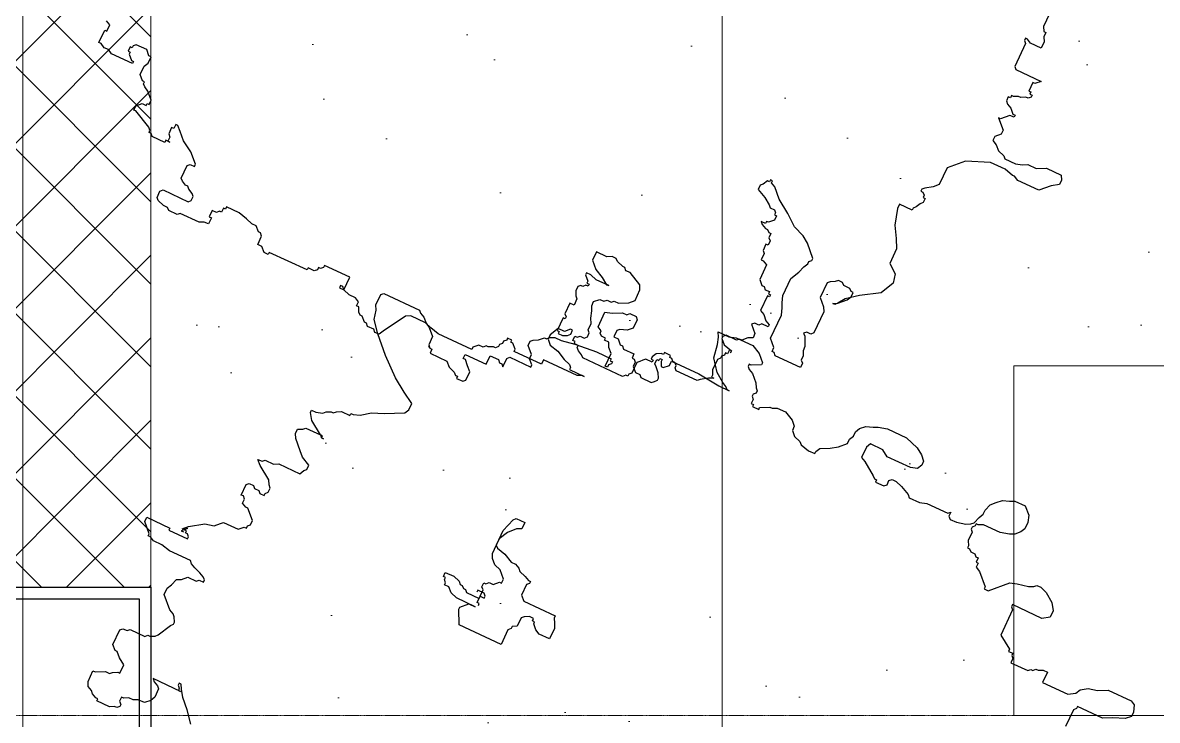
# Model space of a CAD drawing. Header units: millimetres. Extents: x 0 to 71617, y -15450 to 30894.
# Drawn here: x 36507 to 37480, y 18343 to 18941 of the extents above; entities that cross this region are included whole.
import ezdxf

# ---------------------------------------------------------------- set-up
doc = ezdxf.new("R2010")
doc.units = ezdxf.units.MM
doc.linetypes.add('CENTER2', pattern=[1.125, 0.75, -0.125, 0.125, -0.125])
doc.linetypes.add('HIDDEN', pattern=[0.375, 0.25, -0.125])
for name, color, linetype, lineweight in [('A-elevation 0.1(8)', 251, 'Continuous', 9), ('axis', 40, 'CENTER2', 5), ('DIM2', 4, 'Continuous', 5), ('Hatch', 8, 'Continuous', 5), ('LINE-DETAIL-SAKURA', 2, 'Continuous', 30), ('tree', 251, 'Continuous', 0), ('Wall Brick', 5, 'Continuous', 15)]:
    doc.layers.add(name, color=color, linetype=linetype, lineweight=lineweight)
for name, color, linetype in [('COL', 5, 'Continuous'), ('dwgmodels.com', 250, 'Continuous'), ('WINDOW-PLAN-PANEL', 15, 'Continuous')]:
    doc.layers.add(name, color=color, linetype=linetype)

# ---------------------------------------------------------------- blocks, each defined once
blk = doc.blocks.new('GRIDLINE-GF')
at = {"layer": 'axis'}
for p, q in [((13300, -6362.24, -0.13), (13300, 12546.82)), ((48410, 1200), (-4020.04, 1200))]:
    blk.add_line(p, q, dxfattribs=at)
blk = doc.blocks.new('2D WALL G.F')
at = {"layer": 'Hatch'}
h = blk.add_hatch(dxfattribs=at)
h.set_pattern_fill('NET', color=256, scale=400, angle=135, style=0)
h.set_pattern_definition([(135, (-2110, -10510), (-35.35534, -35.35534), []), (225, (-2110, -10510), (35.35534, -35.35534), [])])
h.paths.add_polyline_path([(16110, -5190), (15890, -5190), (15890, -4590), (16110, -4590)])
at = {"layer": 'Hatch', "color": 3, "linetype": 'HIDDEN', "elevation": 7.93}
blk.add_lwpolyline([(16000, -10500), (24000, -10500), (24000, 5500), (16000, 5500)], close=True, dxfattribs=at)
at = {"layer": 'Wall Brick'}
for points in [[(15890, -5190), (16110, -5190), (16110, -4590), (15890, -4590)], [(16110, -5190), (15890, -5190), (15890, -4590), (16110, -4590)]]:
    blk.add_lwpolyline(points, close=True, dxfattribs=at)
blk = doc.blocks.new('trees top 025')
at = {"layer": 'dwgmodels.com', "color": 0}
for p, q in [((-0.3215, 1.8539), (-0.2798, 1.8539)), ((-0.3132, 1.8372), (-0.3215, 1.8539)), ((-0.2798, 1.8539), (-0.2548, 1.8622)), ((-0.2548, 1.8622), (-0.1881, 1.8622)), ((-0.1881, 1.8622), (-0.1547, 1.8456)), ((-0.1547, 1.8456), (-0.1297, 1.8206)), ((-0.3048, 1.8122), (-0.3132, 1.8372)), ((-0.2965, 1.7622), (-0.3048, 1.8122)), ((-0.1297, 1.8122), (-0.1631, 1.7956)), ((-0.1297, 1.8206), (-0.1297, 1.8122)), ((-0.6968, 1.7539), (-0.6634, 1.7705)), ((-0.6634, 1.7705), (-0.6467, 1.7705)), ((-0.6467, 1.7705), (-0.6384, 1.7789)), ((-0.6384, 1.7789), (-0.6134, 1.7789)), ((-0.6134, 1.7789), (-0.605, 1.7705)), ((-0.605, 1.7705), (-0.605, 1.7372)), ((-0.2631, 1.7205), (-0.2965, 1.7622)), ((-0.1714, 1.7956), (-0.1714, 1.7872)), ((-0.1631, 1.7956), (-0.1714, 1.7956)), ((-0.1714, 1.7872), (-0.1631, 1.7789)), ((-0.1631, 1.7789), (-0.1464, 1.7705)), ((-0.1464, 1.7705), (-0.1214, 1.7455)), ((0.2873, 1.7539), (0.3039, 1.7705)), ((0.3039, 1.7705), (0.329, 1.7789)), ((0.329, 1.7789), (0.3456, 1.7872)), ((0.3456, 1.7872), (0.379, 1.7956)), ((0.379, 1.7956), (0.4541, 1.7956)), ((0.4541, 1.7956), (0.5041, 1.7789)), ((0.5041, 1.7789), (0.5291, 1.7622)), ((0.5291, 1.7622), (0.5458, 1.7455)), ((-0.7218, 1.7455), (-0.6968, 1.7539)), ((-0.7218, 1.6872), (-0.7218, 1.7455)), ((-0.6217, 1.7205), (-0.6467, 1.7122)), ((-0.605, 1.7372), (-0.6217, 1.7205)), ((-0.2298, 1.6955), (-0.2631, 1.7205)), ((-0.1214, 1.7455), (-0.113, 1.7289)), ((-0.113, 1.7289), (-0.1047, 1.7205)), ((-0.1047, 1.7205), (-0.1047, 1.7122)), ((0.2706, 1.7039), (0.2789, 1.7205)), ((0.2789, 1.7372), (0.2873, 1.7539)), ((0.2789, 1.7205), (0.2789, 1.7372)), ((0.3456, 1.7205), (0.3373, 1.7039)), ((0.3957, 1.7205), (0.3456, 1.7205)), ((0.4207, 1.7039), (0.3957, 1.7205)), ((0.5458, 1.7289), (0.5374, 1.7122)), ((0.5458, 1.7455), (0.5458, 1.7289)), ((0.8293, 1.7039), (0.846, 1.7205)), ((0.846, 1.7205), (0.8627, 1.7372)), ((0.8627, 1.7372), (0.8877, 1.7455)), ((0.8877, 1.7455), (0.9044, 1.7539)), ((0.9044, 1.7539), (0.9461, 1.7539)), ((0.9461, 1.7539), (0.9711, 1.7289)), ((0.9711, 1.7289), (0.9794, 1.7039)), ((-0.7051, 1.6789), (-0.7218, 1.6872)), ((-0.7051, 1.6705), (-0.7051, 1.6789)), ((-0.6467, 1.7122), (-0.6551, 1.7039)), ((-0.6551, 1.7039), (-0.6551, 1.6789)), ((-0.6551, 1.6789), (-0.6384, 1.6789)), ((-0.6384, 1.6789), (-0.6217, 1.6622)), ((-0.4716, 1.6789), (-0.4633, 1.6789)), ((-0.4716, 1.6705), (-0.4716, 1.6789)), ((-0.4633, 1.6789), (-0.4633, 1.6705)), ((-0.4299, 1.6872), (-0.3215, 1.6872)), ((-0.4299, 1.6705), (-0.4299, 1.6872)), ((-0.3215, 1.6872), (-0.2381, 1.6789)), ((-0.2381, 1.6789), (-0.1964, 1.6789)), ((-0.2131, 1.6872), (-0.2298, 1.6955)), ((-0.2048, 1.6789), (-0.2131, 1.6872)), ((-0.1964, 1.6789), (-0.2048, 1.6789)), ((-0.1047, 1.7122), (-0.113, 1.7039)), ((-0.113, 1.7039), (-0.113, 1.6955)), ((-0.113, 1.6955), (-0.1047, 1.6872)), ((-0.1047, 1.6872), (-0.1047, 1.6705)), ((-0.0713, 1.6705), (-0.038, 1.6872)), ((-0.038, 1.6872), (-0.0296, 1.6872)), ((-0.0296, 1.6872), (-0.013, 1.6955)), ((-0.013, 1.6955), (0.0204, 1.6955)), ((0.0204, 1.6955), (0.0538, 1.6789)), ((0.0538, 1.6789), (0.0704, 1.6622)), ((0.2456, 1.6622), (0.2706, 1.6872)), ((0.2706, 1.6872), (0.2706, 1.7039)), ((0.3373, 1.7039), (0.3373, 1.6622)), ((0.5124, 1.7039), (0.4207, 1.7039)), ((0.5374, 1.7122), (0.5124, 1.7039)), ((0.821, 1.6789), (0.8293, 1.7039)), ((0.821, 1.6622), (0.821, 1.6789)), ((0.9794, 1.6789), (0.9711, 1.6622)), ((0.9794, 1.7039), (0.9794, 1.6789)), ((-0.6968, 1.6622), (-0.7051, 1.6705)), ((-0.6801, 1.6622), (-0.6968, 1.6622)), ((-0.6801, 1.6539), (-0.6801, 1.6622)), ((-0.6634, 1.6539), (-0.6801, 1.6539)), ((-0.6551, 1.6372), (-0.6634, 1.6539)), ((-0.6384, 1.6205), (-0.6551, 1.6372)), ((-0.6217, 1.6622), (-0.6134, 1.6622)), ((-0.6134, 1.6622), (-0.605, 1.6539)), ((-0.605, 1.6539), (-0.5633, 1.6539)), ((-0.5633, 1.6539), (-0.5633, 1.6372)), ((-0.5633, 1.6372), (-0.555, 1.6372)), ((-0.555, 1.6372), (-0.5467, 1.6288)), ((-0.48, 1.6705), (-0.4716, 1.6705)), ((-0.48, 1.6539), (-0.48, 1.6705)), ((-0.4716, 1.6455), (-0.48, 1.6539)), ((-0.4549, 1.6288), (-0.4716, 1.6455)), ((-0.4633, 1.6705), (-0.4549, 1.6539)), ((-0.4549, 1.6539), (-0.4466, 1.6539)), ((-0.4466, 1.6539), (-0.4299, 1.6705)), ((-0.1047, 1.6705), (-0.0963, 1.6705)), ((-0.0963, 1.6705), (-0.0963, 1.6622)), ((-0.0963, 1.6622), (-0.0713, 1.6622)), ((-0.0713, 1.6622), (-0.0713, 1.6705)), ((0.0704, 1.6622), (0.0704, 1.6455)), ((0.0704, 1.6455), (0.0871, 1.6288)), ((0.1872, 1.6288), (0.2205, 1.6455)), ((0.2205, 1.6455), (0.2456, 1.6622)), ((0.3373, 1.6622), (0.354, 1.6539)), ((0.354, 1.6539), (0.404, 1.6205)), ((0.4624, 1.6288), (0.4707, 1.6372)), ((0.4707, 1.6372), (0.4874, 1.6372)), ((0.4874, 1.6372), (0.5124, 1.6288)), ((0.8043, 1.6205), (0.8126, 1.6455)), ((0.8126, 1.6455), (0.821, 1.6622)), ((0.9377, 1.6372), (0.9044, 1.6288)), ((0.9544, 1.6455), (0.9377, 1.6372)), ((0.9711, 1.6622), (0.9544, 1.6455)), ((-0.8219, 1.5872), (-0.7718, 1.5955)), ((-0.7718, 1.5955), (-0.6884, 1.6038)), ((-0.6884, 1.6038), (-0.6301, 1.6038)), ((-0.6384, 1.5705), (-0.6384, 1.6205)), ((-0.6301, 1.6038), (-0.6301, 1.5955)), ((-0.6301, 1.5955), (-0.6217, 1.5955)), ((-0.6217, 1.5955), (-0.6217, 1.5872)), ((-0.5467, 1.6288), (-0.5467, 1.6122)), ((-0.5467, 1.6122), (-0.53, 1.5955)), ((-0.53, 1.5955), (-0.5133, 1.5955)), ((-0.5133, 1.5955), (-0.505, 1.5872)), ((-0.4633, 1.5872), (-0.4549, 1.5955)), ((-0.4466, 1.6122), (-0.4549, 1.6288)), ((-0.4549, 1.5955), (-0.4466, 1.6038)), ((-0.4466, 1.6038), (-0.4466, 1.6122)), ((0.0871, 1.6288), (0.1121, 1.6205)), ((0.1121, 1.6205), (0.1205, 1.6122)), ((0.1205, 1.6122), (0.1538, 1.6038)), ((0.1538, 1.6038), (0.1789, 1.6038)), ((0.1789, 1.6122), (0.1872, 1.6288)), ((0.1789, 1.6038), (0.1789, 1.6122)), ((0.404, 1.6205), (0.4124, 1.6122)), ((0.4124, 1.6122), (0.4207, 1.6122)), ((0.4207, 1.6122), (0.4207, 1.6038)), ((0.4207, 1.6038), (0.4541, 1.6038)), ((0.4541, 1.6038), (0.4624, 1.6122)), ((0.4624, 1.6122), (0.4624, 1.6288)), ((0.5124, 1.6288), (0.5458, 1.6122)), ((0.5458, 1.6122), (0.5541, 1.6038)), ((0.5541, 1.6038), (0.5958, 1.6038)), ((0.5958, 1.6038), (0.6208, 1.6122)), ((0.6208, 1.6122), (0.7042, 1.6122)), ((0.7042, 1.6122), (0.7126, 1.6205)), ((0.7126, 1.6205), (0.7126, 1.6038)), ((0.7126, 1.6038), (0.7209, 1.5955)), ((0.7209, 1.5955), (0.7459, 1.5955)), ((0.7459, 1.5955), (0.7793, 1.6038)), ((0.7793, 1.6038), (0.796, 1.6122)), ((0.796, 1.6122), (0.8043, 1.6205)), ((0.8126, 1.6122), (0.8043, 1.6038)), ((0.8043, 1.6038), (0.8043, 1.5955)), ((0.8043, 1.5955), (0.8126, 1.5872)), ((0.8126, 1.6205), (0.8126, 1.6122)), ((0.821, 1.6205), (0.8126, 1.6205)), ((0.8377, 1.6288), (0.821, 1.6205)), ((0.9044, 1.6288), (0.8377, 1.6288)), ((-0.9136, 1.5455), (-0.8969, 1.5538)), ((-0.8969, 1.5538), (-0.8802, 1.5705)), ((-0.8802, 1.5705), (-0.8719, 1.5705)), ((-0.8719, 1.5705), (-0.8636, 1.5788)), ((-0.8636, 1.5788), (-0.8469, 1.5872)), ((-0.8469, 1.5872), (-0.8219, 1.5872)), ((-0.6301, 1.5705), (-0.6384, 1.5705)), ((-0.6217, 1.5872), (-0.6301, 1.5788)), ((-0.6301, 1.5788), (-0.6301, 1.5705)), ((-0.505, 1.5872), (-0.4633, 1.5872)), ((0.8126, 1.5872), (0.8126, 1.5538)), ((0.8126, 1.5538), (0.821, 1.5372)), ((-0.9219, 1.5372), (-0.9136, 1.5455)), ((-0.9219, 1.5205), (-0.9219, 1.5372)), ((-0.8969, 1.4955), (-0.9219, 1.5205)), ((0.821, 1.5372), (0.821, 1.5288)), ((0.821, 1.5288), (0.8293, 1.5288)), ((0.8293, 1.5288), (0.8377, 1.5205)), ((0.8377, 1.5205), (0.8543, 1.5205)), ((0.8543, 1.5205), (0.8627, 1.5122)), ((-0.8969, 1.4788), (-0.8969, 1.4955)), ((-0.8802, 1.4621), (-0.8969, 1.4788)), ((0.8627, 1.5122), (0.871, 1.5122)), ((0.871, 1.5122), (0.871, 1.4955)), ((0.871, 1.4955), (0.8794, 1.4955)), ((0.8794, 1.4955), (0.8794, 1.4788)), ((0.8794, 1.4788), (0.896, 1.4705)), ((0.9544, 1.4205), (1.0128, 1.4788)), ((1.0128, 1.4788), (1.0378, 1.4872)), ((1.0378, 1.4872), (1.0795, 1.4955)), ((1.0795, 1.4955), (1.0962, 1.5038)), ((1.0962, 1.5038), (1.1045, 1.5122)), ((1.1045, 1.5122), (1.1212, 1.5122)), ((1.1212, 1.5122), (1.1462, 1.5038)), ((1.1462, 1.5038), (1.1796, 1.4788)), ((1.1796, 1.4788), (1.1963, 1.4538)), ((-1.4807, 1.4621), (-1.4723, 1.4705)), ((-1.4807, 1.4205), (-1.4807, 1.4621)), ((-1.4723, 1.4705), (-1.3306, 1.4705)), ((-1.3306, 1.4705), (-1.3222, 1.4621)), ((-1.3222, 1.4621), (-1.3056, 1.4538)), ((-1.3056, 1.4538), (-1.2889, 1.4371)), ((-1.2889, 1.4371), (-1.2722, 1.4288)), ((-0.972, 1.4455), (-0.9636, 1.4538)), ((-0.972, 1.4121), (-0.972, 1.4455)), ((-0.9636, 1.4538), (-0.8802, 1.4538)), ((-0.8802, 1.4538), (-0.8802, 1.4621)), ((0.896, 1.4705), (0.9377, 1.4288)), ((1.1963, 1.4538), (1.1963, 1.4288)), ((-1.4723, 1.4038), (-1.4807, 1.4205)), ((-1.464, 1.3705), (-1.4723, 1.4038)), ((-1.2722, 1.4288), (-1.2472, 1.4038)), ((-1.2472, 1.4038), (-1.2472, 1.3705)), ((-1.1137, 1.3955), (-1.0304, 1.3955)), ((-1.1137, 1.3788), (-1.1137, 1.3955)), ((-1.0304, 1.4288), (-0.997, 1.4288)), ((-1.0304, 1.3955), (-1.0304, 1.4288)), ((-0.997, 1.4288), (-0.9887, 1.4205)), ((-0.9887, 1.4205), (-0.9803, 1.4205)), ((-0.9803, 1.4205), (-0.972, 1.4121)), ((0.9377, 1.4288), (0.9377, 1.4205)), ((0.9377, 1.4205), (0.9544, 1.4205)), ((1.0545, 1.4121), (1.0545, 1.4038)), ((1.1712, 1.4121), (1.0545, 1.4121)), ((1.0545, 1.4038), (1.0628, 1.3955)), ((1.0628, 1.3955), (1.0628, 1.2954)), ((1.1963, 1.4288), (1.1712, 1.4121)), ((-1.4306, 1.3288), (-1.464, 1.3705)), ((-1.2472, 1.3705), (-1.2388, 1.3621)), ((-1.2388, 1.3621), (-1.2305, 1.3621)), ((-1.2305, 1.3621), (-1.2305, 1.3455)), ((-1.1054, 1.3788), (-1.1137, 1.3788)), ((-1.0887, 1.3621), (-1.1054, 1.3788)), ((-1.072, 1.3455), (-1.0887, 1.3621)), ((-1.3723, 1.2704), (-1.4306, 1.3288)), ((-1.2305, 1.3455), (-1.1638, 1.3455)), ((-1.1638, 1.3455), (-1.1471, 1.3288)), ((-1.1471, 1.3288), (-1.1221, 1.3204)), ((-1.1221, 1.3204), (-1.1137, 1.3121)), ((-1.1137, 1.3121), (-1.1054, 1.3121)), ((-1.1054, 1.3121), (-1.1054, 1.3038)), ((-1.0804, 1.3038), (-1.072, 1.3121)), ((-1.072, 1.3121), (-1.072, 1.3455)), ((-1.3056, 1.2121), (-1.3723, 1.2704)), ((-1.1054, 1.3038), (-1.0804, 1.3038)), ((1.0628, 1.2954), (1.1129, 1.2621)), ((1.4631, 1.2621), (1.4965, 1.2788)), ((1.4965, 1.2788), (1.5882, 1.2788)), ((1.5882, 1.2788), (1.6049, 1.2704)), ((1.6049, 1.2704), (1.6132, 1.2454)), ((1.1129, 1.2621), (1.1129, 1.2538)), ((1.1129, 1.2538), (1.1295, 1.2538)), ((1.1295, 1.2538), (1.1295, 1.2454)), ((1.1295, 1.2454), (1.1379, 1.2371)), ((1.1379, 1.2371), (1.1379, 1.2204)), ((1.2046, 1.2204), (1.2129, 1.2288)), ((1.2129, 1.2288), (1.2213, 1.2288)), ((1.2213, 1.2288), (1.2296, 1.2371)), ((1.2296, 1.2371), (1.2379, 1.2371)), ((1.2379, 1.2371), (1.2546, 1.2454)), ((1.2546, 1.2454), (1.2713, 1.2454)), ((1.2713, 1.2454), (1.2713, 1.2038)), ((1.3964, 1.2204), (1.4047, 1.2371)), ((1.4047, 1.2371), (1.4298, 1.2538)), ((1.4298, 1.2538), (1.4631, 1.2621)), ((1.6132, 1.2288), (1.5965, 1.2121)), ((1.6132, 1.2454), (1.6132, 1.2288)), ((-1.2555, 1.1788), (-1.3056, 1.2121)), ((1.1379, 1.2204), (1.2046, 1.2204)), ((1.2713, 1.2038), (1.3714, 1.2038)), ((1.3714, 1.2038), (1.3964, 1.2204)), ((1.5548, 1.1954), (1.5215, 1.1788)), ((1.5965, 1.2121), (1.5548, 1.1954)), ((-1.2138, 1.1537), (-1.2555, 1.1788)), ((-1.2138, 1.1287), (-1.2138, 1.1537)), ((1.4214, 1.1704), (1.4131, 1.1621)), ((1.4131, 1.1621), (1.4131, 1.0954)), ((1.4214, 1.1788), (1.4214, 1.1704)), ((1.5215, 1.1788), (1.4214, 1.1788)), ((-1.2889, 1.0787), (-1.2222, 1.1121)), ((-1.2222, 1.1121), (-1.2138, 1.1287)), ((-1.3306, 1.0621), (-1.2889, 1.0787)), ((-1.3973, 1.0287), (-1.3889, 1.0287)), ((-1.3973, 1.0204), (-1.3973, 1.0287)), ((-1.3889, 1.0287), (-1.3639, 1.0371)), ((-1.3639, 1.0371), (-1.3306, 1.0621)), ((-1.514, 0.9787), (-1.489, 0.987)), ((-1.489, 0.987), (-1.4807, 0.9954)), ((-1.4807, 0.9954), (-1.464, 1.0037)), ((-1.464, 1.0037), (-1.4557, 1.0037)), ((-1.4557, 1.0037), (-1.4473, 1.012)), ((-1.4473, 1.012), (-1.4306, 1.0204)), ((-1.4306, 1.0204), (-1.3973, 1.0204)), ((-1.5307, 0.9787), (-1.514, 0.9787)), ((-1.5307, 0.9704), (-1.5307, 0.9787)), ((-1.514, 0.9454), (-1.5307, 0.9704)), ((-1.464, 0.912), (-1.514, 0.9454)), ((-1.5474, 0.8954), (-1.5307, 0.9037)), ((-1.5307, 0.9037), (-1.5224, 0.912)), ((-1.5224, 0.912), (-1.464, 0.912)), ((-1.4557, 0.912), (-1.464, 0.912)), ((-1.464, 0.912), (-1.4557, 0.9037)), ((-1.4557, 0.9037), (-1.4557, 0.912)), ((-1.4473, 0.9037), (-1.4557, 0.9037)), ((-1.4557, 0.9037), (-1.4473, 0.9037)), ((-0.7218, 0.8787), (-0.7051, 0.9287)), ((-0.7051, 0.9287), (-0.6968, 0.937)), ((-0.6801, 0.9037), (-0.7051, 0.8787)), ((-0.6968, 0.937), (-0.6634, 0.937)), ((-0.6634, 0.912), (-0.6801, 0.9037)), ((-0.6634, 0.937), (-0.6634, 0.912)), ((-1.5474, 0.8787), (-1.5474, 0.8954)), ((-1.5391, 0.862), (-1.5474, 0.8787)), ((-1.5057, 0.8287), (-1.5391, 0.862)), ((-0.7051, 0.8787), (-0.7218, 0.8453)), ((-0.7218, 0.787), (-0.7218, 0.8787)), ((-1.489, 0.812), (-1.5057, 0.8287)), ((-0.7218, 0.8453), (-0.7218, 0.8203)), ((-0.7218, 0.8203), (-0.7135, 0.812)), ((-1.4557, 0.7953), (-1.489, 0.812)), ((-1.464, 0.7703), (-1.4557, 0.7787)), ((-1.4557, 0.7787), (-1.4557, 0.7953)), ((-0.7135, 0.7703), (-0.7218, 0.787)), ((-0.7135, 0.812), (-0.6801, 0.8037)), ((-0.6801, 0.8037), (-0.6467, 0.787)), ((-0.6467, 0.787), (-0.6301, 0.787)), ((-0.6301, 0.787), (-0.6134, 0.7787)), ((-0.6134, 0.7787), (-0.605, 0.7703)), ((-1.6308, 0.737), (-1.6141, 0.737)), ((-1.6141, 0.7203), (-1.6308, 0.737)), ((-1.6141, 0.737), (-1.6058, 0.7453)), ((-1.6058, 0.7453), (-1.5724, 0.7453)), ((-1.5724, 0.7453), (-1.5557, 0.7537)), ((-1.5557, 0.7537), (-1.4723, 0.7537)), ((-1.4723, 0.7537), (-1.464, 0.7703)), ((-0.6968, 0.7537), (-0.7135, 0.7703)), ((-0.6718, 0.7453), (-0.6968, 0.7537)), ((-0.6467, 0.7203), (-0.6718, 0.7453)), ((-0.605, 0.7703), (-0.58, 0.762)), ((-0.58, 0.762), (-0.5633, 0.7537)), ((-0.5633, 0.7537), (-0.555, 0.7537)), ((-0.555, 0.7453), (-0.5633, 0.737)), ((-0.5633, 0.737), (-0.5633, 0.6953)), ((-0.555, 0.7537), (-0.555, 0.7453)), ((-1.5641, 0.687), (-1.6141, 0.7203)), ((-0.6718, 0.687), (-0.6551, 0.7036)), ((-0.6551, 0.7036), (-0.6467, 0.7036)), ((-0.6467, 0.7036), (-0.6467, 0.7203)), ((-0.5633, 0.6953), (-0.5467, 0.6786)), ((-1.5557, 0.6703), (-1.5641, 0.687)), ((-1.5474, 0.662), (-1.5557, 0.6703)), ((-1.5474, 0.6453), (-1.5474, 0.662)), ((-0.7051, 0.6786), (-0.6968, 0.6786)), ((-0.7051, 0.662), (-0.7051, 0.6786)), ((-0.6968, 0.6536), (-0.7051, 0.662)), ((-0.6968, 0.6786), (-0.6884, 0.687)), ((-0.6884, 0.687), (-0.6718, 0.687)), ((-0.5467, 0.6786), (-0.4216, 0.6786)), ((-0.4216, 0.6786), (-0.4216, 0.6703)), ((-0.4216, 0.6703), (-0.4132, 0.6536)), ((-1.6308, 0.637), (-1.6224, 0.6453)), ((-1.6308, 0.5953), (-1.6308, 0.637)), ((-1.6224, 0.6453), (-1.6058, 0.6453)), ((-1.6058, 0.6453), (-1.5974, 0.637)), ((-1.5974, 0.637), (-1.5807, 0.637)), ((-1.5807, 0.637), (-1.5724, 0.6286)), ((-1.5724, 0.6286), (-1.5557, 0.6286)), ((-1.5557, 0.637), (-1.5474, 0.6453)), ((-1.5557, 0.6286), (-1.5557, 0.637)), ((-0.8469, 0.6536), (-0.8135, 0.6536)), ((-0.8469, 0.637), (-0.8469, 0.6536)), ((-0.8385, 0.637), (-0.8469, 0.637)), ((-0.8385, 0.6286), (-0.8385, 0.637)), ((-0.8302, 0.6203), (-0.8385, 0.6286)), ((-0.8302, 0.612), (-0.8302, 0.6203)), ((-0.8135, 0.6536), (-0.7885, 0.6453)), ((-0.7885, 0.6453), (-0.7802, 0.637)), ((-0.7802, 0.637), (-0.7718, 0.637)), ((-0.7718, 0.637), (-0.7635, 0.6286)), ((-0.7635, 0.6286), (-0.7552, 0.6286)), ((-0.7552, 0.6286), (-0.7468, 0.6203)), ((-0.7468, 0.6203), (-0.6968, 0.6203)), ((-0.7135, 0.6453), (-0.7135, 0.637)), ((-0.6884, 0.6453), (-0.7135, 0.6453)), ((-0.6968, 0.6036), (-0.6968, 0.6536)), ((-0.6968, 0.6286), (-0.6801, 0.6286)), ((-0.6968, 0.6203), (-0.6968, 0.6286)), ((-0.6801, 0.637), (-0.6884, 0.6453)), ((-0.6801, 0.6286), (-0.6801, 0.637)), ((-0.5217, 0.6286), (-0.53, 0.6203)), ((-0.53, 0.6203), (-0.53, 0.587)), ((-0.505, 0.637), (-0.5217, 0.6286)), ((-0.4883, 0.637), (-0.505, 0.637)), ((-0.4883, 0.6286), (-0.4883, 0.637)), ((-0.48, 0.6286), (-0.4883, 0.6286)), ((-0.48, 0.6203), (-0.48, 0.6286)), ((-0.4633, 0.6036), (-0.48, 0.6203)), ((-0.4132, 0.6536), (-0.4049, 0.637)), ((-0.4049, 0.637), (-0.4049, 0.5953)), ((-1.6224, 0.5953), (-1.6308, 0.5953)), ((-1.6141, 0.587), (-1.6224, 0.5953)), ((-1.6141, 0.5703), (-1.6141, 0.587)), ((-0.8135, 0.612), (-0.8302, 0.612)), ((-0.7969, 0.5953), (-0.8135, 0.612)), ((-0.7718, 0.587), (-0.7969, 0.5953)), ((-0.6968, 0.587), (-0.7718, 0.587)), ((-0.7468, 0.562), (-0.7218, 0.587)), ((-0.7218, 0.587), (-0.6968, 0.587)), ((-0.6884, 0.6036), (-0.6968, 0.6036)), ((-0.6884, 0.5953), (-0.6884, 0.6036)), ((-0.53, 0.587), (-0.5467, 0.5786)), ((-0.5467, 0.5786), (-0.5467, 0.5703)), ((-0.4466, 0.5953), (-0.4633, 0.6036)), ((-0.4049, 0.5953), (-0.4466, 0.5953)), ((-1.5974, 0.562), (-1.6141, 0.5703)), ((-1.5891, 0.562), (-1.5974, 0.562)), ((-1.5557, 0.5286), (-1.5891, 0.562)), ((-0.7468, 0.5536), (-0.7468, 0.562)), ((-0.7218, 0.5036), (-0.7468, 0.5536)), ((-0.5467, 0.5703), (-0.555, 0.562)), ((-0.555, 0.562), (-0.555, 0.5036)), ((-1.5891, 0.4786), (-1.5724, 0.4953)), ((-1.5724, 0.4953), (-1.5641, 0.4953)), ((-1.5641, 0.5036), (-1.5557, 0.5119)), ((-1.5641, 0.4953), (-1.5641, 0.5036)), ((-1.5557, 0.5119), (-1.5557, 0.5286)), ((-0.555, 0.5036), (-0.7218, 0.5036)), ((-1.7058, 0.4453), (-1.6725, 0.4536)), ((-1.6725, 0.4536), (-1.6558, 0.4703)), ((-1.6558, 0.4703), (-1.6475, 0.4786)), ((-1.6475, 0.4786), (-1.5891, 0.4786)), ((-1.7726, 0.3952), (-1.7559, 0.4119)), ((-1.7559, 0.4119), (-1.7058, 0.4453)), ((-1.906, 0.3786), (-1.8143, 0.3786)), ((-1.906, 0.3619), (-1.906, 0.3786)), ((-1.8143, 0.3786), (-1.8143, 0.3702)), ((-1.8143, 0.3702), (-1.7392, 0.3702)), ((-1.7559, 0.4036), (-1.7726, 0.3869)), ((-1.7726, 0.3869), (-1.7642, 0.3869)), ((-1.7642, 0.4036), (-1.7559, 0.4036)), ((-1.7642, 0.3952), (-1.7642, 0.4036)), ((-1.7559, 0.3952), (-1.7642, 0.3952)), ((-1.7559, 0.3869), (-1.7559, 0.3952)), ((-1.7475, 0.3869), (-1.7559, 0.3869)), ((-1.7392, 0.3786), (-1.7475, 0.3869)), ((-1.7392, 0.3702), (-1.7392, 0.3786)), ((-1.8726, 0.3286), (-1.906, 0.3619)), ((-1.8726, 0.3202), (-1.8726, 0.3286)), ((-1.8643, 0.3202), (-1.8726, 0.3202)), ((-1.8476, 0.3119), (-1.8643, 0.3202)), ((-1.8143, 0.3119), (-1.8476, 0.3119)), ((-1.7809, 0.3036), (-1.8143, 0.3119)), ((-1.6975, 0.3036), (-1.7809, 0.3036)), ((-1.6892, 0.2952), (-1.6975, 0.3036)), ((-1.6725, 0.2869), (-1.6892, 0.2952)), ((-1.6475, 0.2786), (-1.6725, 0.2869)), ((-1.6308, 0.2702), (-1.6475, 0.2786)), ((-1.6475, 0.2452), (-1.6391, 0.2535)), ((-1.6391, 0.2535), (-1.6224, 0.2535)), ((-1.6224, 0.2619), (-1.6308, 0.2702)), ((-1.6224, 0.2535), (-1.6224, 0.2619)), ((1.7383, 0.2619), (1.7383, 0.2119)), ((-1.7225, 0.1952), (-1.7142, 0.2202)), ((-1.7142, 0.2202), (-1.6975, 0.2285)), ((-1.6975, 0.2285), (-1.6808, 0.2452)), ((-1.6808, 0.2452), (-1.6475, 0.2452)), ((1.7383, 0.2119), (1.7466, 0.1952)), ((-1.7309, 0.1785), (-1.7225, 0.1952)), ((-1.7309, 0.1535), (-1.7309, 0.1785)), ((1.7466, 0.1952), (1.755, 0.1952)), ((1.755, 0.1952), (1.755, 0.1785)), ((1.755, 0.1785), (1.7633, 0.1619)), ((-1.6892, 0.1119), (-1.7309, 0.1535)), ((1.6966, 0.1452), (1.6966, 0.1369)), ((1.705, 0.1452), (1.6966, 0.1452)), ((1.6966, 0.1369), (1.705, 0.1285)), ((1.7216, 0.1369), (1.705, 0.1452)), ((1.705, 0.1285), (1.705, 0.0368)), ((1.7633, 0.1369), (1.7216, 0.1369)), ((1.7633, 0.1619), (1.7633, 0.1369)), ((-1.6725, 0.1035), (-1.6892, 0.1119)), ((-1.6641, 0.0952), (-1.6725, 0.1035)), ((-1.6558, 0.0785), (-1.6641, 0.0952)), ((-1.6892, 0.0118), (-1.6641, 0.0618)), ((-1.6641, 0.0618), (-1.6558, 0.0702)), ((-1.6558, 0.0702), (-1.6558, 0.0785)), ((-1.7142, -0.0048), (-1.6975, 0.0035)), ((-1.6975, 0.0035), (-1.6892, 0.0118)), ((1.705, 0.0368), (1.7133, 0.0285)), ((1.7133, 0.0285), (1.8134, 0.0285)), ((1.7883, 0.0118), (1.7883, -0.0215)), ((1.7967, 0.0118), (1.7883, 0.0118)), ((1.8134, 0.0285), (1.7967, 0.0118)), ((-1.8226, -0.0298), (-1.8143, -0.0215)), ((-1.8226, -0.0882), (-1.8226, -0.0298)), ((-1.8143, -0.0215), (-1.7976, -0.0215)), ((-1.7976, -0.0215), (-1.7892, -0.0132)), ((-1.7892, -0.0132), (-1.7309, -0.0132)), ((-1.7309, -0.0132), (-1.7225, -0.0048)), ((-1.7225, -0.0048), (-1.7142, -0.0048)), ((1.7883, -0.0215), (1.7967, -0.0215)), ((1.7967, -0.0215), (1.7967, -0.0298)), ((1.7967, -0.0298), (1.805, -0.0298)), ((1.805, -0.0382), (1.7967, -0.0465)), ((1.805, -0.0298), (1.805, -0.0382)), ((1.73, -0.0715), (1.73, -0.0882)), ((1.7383, -0.0715), (1.73, -0.0715)), ((1.7383, -0.0632), (1.7383, -0.0715)), ((1.7466, -0.0632), (1.7383, -0.0632)), ((1.7633, -0.0549), (1.7466, -0.0632)), ((1.7717, -0.0549), (1.7633, -0.0549)), ((1.7883, -0.0465), (1.7717, -0.0549)), ((1.7967, -0.0465), (1.7883, -0.0465)), ((-1.8059, -0.1049), (-1.8226, -0.0882)), ((-1.7976, -0.1049), (-1.8059, -0.1049)), ((-1.7809, -0.1215), (-1.7976, -0.1049)), ((-1.7559, -0.1382), (-1.7809, -0.1215)), ((-1.5474, -0.1132), (-1.5474, -0.1215)), ((-1.5391, -0.1132), (-1.5474, -0.1132)), ((-1.5474, -0.1215), (-1.5391, -0.1299)), ((-1.5307, -0.1299), (-1.5391, -0.1132)), ((1.73, -0.0882), (1.7383, -0.0965)), ((1.7383, -0.0965), (1.755, -0.1049)), ((1.755, -0.1049), (1.7717, -0.1215)), ((1.7717, -0.1215), (1.78, -0.1215)), ((1.78, -0.1215), (1.78, -0.1299)), ((-1.7559, -0.1715), (-1.7559, -0.1382)), ((-1.6391, -0.1382), (-1.6308, -0.1465)), ((-1.5307, -0.1382), (-1.6391, -0.1382)), ((-1.6308, -0.1465), (-1.6141, -0.1549)), ((-1.6141, -0.1549), (-1.6058, -0.1632)), ((-1.6058, -0.1632), (-1.6058, -0.1965)), ((-1.5391, -0.1299), (-1.5391, -0.1382)), ((-1.5391, -0.1382), (-1.5307, -0.1382)), ((-1.514, -0.1549), (-1.5307, -0.1299)), ((-1.4807, -0.1882), (-1.514, -0.1549)), ((1.73, -0.1549), (1.7633, -0.1882)), ((1.7383, -0.1549), (1.73, -0.1549)), ((1.7633, -0.1299), (1.7383, -0.1549)), ((1.78, -0.1299), (1.7633, -0.1299)), ((-1.8393, -0.2049), (-1.8059, -0.1882)), ((-1.8059, -0.1882), (-1.7892, -0.1882)), ((-1.7892, -0.1882), (-1.7809, -0.1799)), ((-1.7809, -0.1799), (-1.7642, -0.1715)), ((-1.7642, -0.1715), (-1.7559, -0.1715)), ((-1.6058, -0.1965), (-1.6141, -0.2132)), ((-1.4473, -0.2299), (-1.4807, -0.1882)), ((1.7633, -0.1882), (1.7633, -0.2049)), ((-1.8476, -0.2049), (-1.8393, -0.2049)), ((-1.8476, -0.2466), (-1.8476, -0.2049)), ((-1.6892, -0.2382), (-1.7058, -0.2466)), ((-1.6725, -0.2382), (-1.6892, -0.2382)), ((-1.6558, -0.2299), (-1.6725, -0.2382)), ((-1.6308, -0.2299), (-1.6558, -0.2299)), ((-1.6141, -0.2132), (-1.6308, -0.2299)), ((1.7633, -0.2049), (1.7466, -0.2216)), ((1.7466, -0.2216), (1.7466, -0.2382)), ((1.7466, -0.2382), (1.7633, -0.2466)), ((-1.8393, -0.2632), (-1.8476, -0.2466)), ((-1.8226, -0.2716), (-1.8393, -0.2632)), ((-1.8143, -0.2799), (-1.8226, -0.2716)), ((-1.7976, -0.2882), (-1.8143, -0.2799)), ((-1.7142, -0.2466), (-1.7142, -0.2632)), ((-1.7058, -0.2466), (-1.7142, -0.2466)), ((-1.7142, -0.2632), (-1.7058, -0.2716)), ((-1.7058, -0.2799), (-1.7142, -0.2882)), ((-1.7058, -0.2716), (-1.7058, -0.2799)), ((1.7633, -0.2466), (1.78, -0.2632)), ((1.78, -0.2632), (1.805, -0.2716)), ((1.805, -0.2716), (1.8134, -0.2799)), ((1.8134, -0.2799), (1.8551, -0.2799)), ((1.8551, -0.2799), (1.8801, -0.2716)), ((1.8801, -0.2716), (1.8968, -0.2632)), ((1.8968, -0.2632), (1.9301, -0.2632)), ((1.9301, -0.2632), (1.9635, -0.2466)), ((1.9635, -0.2466), (2.0218, -0.2466)), ((2.0302, -0.2799), (2.0052, -0.2966)), ((2.0218, -0.2466), (2.0302, -0.2632)), ((2.0302, -0.2632), (2.0302, -0.2799)), ((-1.7892, -0.2882), (-1.7976, -0.2882)), ((-1.7892, -0.2966), (-1.7892, -0.2882)), ((-1.7392, -0.2966), (-1.7892, -0.2966)), ((-1.7225, -0.2882), (-1.7392, -0.2966)), ((-1.7142, -0.2882), (-1.7225, -0.2882)), ((1.7717, -0.3132), (1.6883, -0.3466)), ((1.83, -0.3132), (1.7717, -0.3132)), ((1.8634, -0.3216), (1.83, -0.3132)), ((1.8717, -0.3216), (1.8634, -0.3216)), ((1.8884, -0.3299), (1.8717, -0.3216)), ((2.0052, -0.2966), (1.9718, -0.3299)), ((1.6883, -0.3466), (1.6382, -0.3966)), ((1.9718, -0.3299), (1.8884, -0.3299)), ((1.6382, -0.3966), (1.6382, -0.4633)), ((1.6216, -0.4799), (1.5965, -0.4966)), ((1.6382, -0.4633), (1.6216, -0.4799)), ((1.5965, -0.4966), (1.5882, -0.5049)), ((1.5882, -0.5049), (1.5882, -0.5133)), ((1.5882, -0.5133), (1.5965, -0.5133)), ((1.5965, -0.5133), (1.6049, -0.5216)), ((1.6049, -0.5216), (1.6049, -0.53)), ((1.6049, -0.53), (1.6132, -0.53)), ((1.6132, -0.53), (1.6132, -0.5466)), ((1.5965, -0.5716), (1.5882, -0.58)), ((1.6049, -0.555), (1.5965, -0.5716)), ((1.6132, -0.5466), (1.6049, -0.555)), ((1.5382, -0.5883), (1.5382, -0.605)), ((1.5882, -0.5883), (1.5382, -0.5883)), ((1.5382, -0.605), (1.5548, -0.6633)), ((1.5882, -0.58), (1.5882, -0.5883)), ((1.5548, -0.6633), (1.5799, -0.705)), ((1.0628, -0.73), (1.0545, -0.7383)), ((1.0712, -0.7133), (1.0628, -0.73)), ((1.0795, -0.7133), (1.0712, -0.7133)), ((1.0795, -0.705), (1.0795, -0.7133)), ((1.0878, -0.705), (1.0795, -0.705)), ((1.0878, -0.7133), (1.0878, -0.705)), ((1.1045, -0.7217), (1.0878, -0.7133)), ((1.1379, -0.755), (1.1045, -0.7217)), ((1.5799, -0.705), (1.5965, -0.7383)), ((1.0545, -0.7383), (1.0545, -0.755)), ((1.0545, -0.755), (1.0878, -0.7717)), ((1.0878, -0.7717), (1.1129, -0.7883)), ((1.1879, -0.7883), (1.1379, -0.755)), ((1.5965, -0.7383), (1.5965, -0.7967)), ((1.1129, -0.7883), (1.1212, -0.7967)), ((1.1212, -0.7967), (1.1379, -0.7967)), ((1.1379, -0.7967), (1.1462, -0.805)), ((1.1462, -0.805), (1.1462, -0.8133)), ((1.1462, -0.8133), (1.1546, -0.8133)), ((1.1546, -0.8133), (1.1546, -0.83)), ((1.2296, -0.8217), (1.1879, -0.7883)), ((1.5965, -0.7967), (1.6299, -0.8217)), ((1.1129, -0.855), (1.1212, -0.8634)), ((1.1295, -0.855), (1.1129, -0.855)), ((1.1295, -0.8467), (1.1295, -0.855)), ((1.1379, -0.8467), (1.1295, -0.8467)), ((1.1546, -0.83), (1.1379, -0.8467)), ((1.2713, -0.8384), (1.2296, -0.8217)), ((1.2963, -0.855), (1.2713, -0.8384)), ((1.338, -0.8967), (1.2963, -0.855)), ((1.6382, -0.855), (1.6132, -0.905)), ((1.6299, -0.8217), (1.6382, -0.855)), ((1.1212, -0.8634), (1.1379, -0.8717)), ((1.1379, -0.8717), (1.1462, -0.8717)), ((1.1462, -0.8717), (1.1546, -0.88)), ((1.1546, -0.88), (1.1629, -0.88)), ((1.1629, -0.88), (1.1629, -0.8967)), ((1.1629, -0.8967), (1.1712, -0.905)), ((1.338, -0.905), (1.338, -0.8967)), ((1.1629, -0.9217), (1.1629, -0.9467)), ((1.1712, -0.9217), (1.1629, -0.9217)), ((1.1712, -0.905), (1.1712, -0.9217)), ((1.313, -0.9634), (1.3213, -0.9384)), ((1.3213, -0.9384), (1.3297, -0.9217)), ((1.3297, -0.9134), (1.338, -0.905)), ((1.3297, -0.9217), (1.3297, -0.9134)), ((1.4464, -0.9384), (1.4298, -0.9467)), ((1.4548, -0.93), (1.4464, -0.9384)), ((1.4715, -0.93), (1.4548, -0.93)), ((1.4798, -0.9384), (1.4715, -0.93)), ((1.5048, -0.9384), (1.4798, -0.9384)), ((1.5131, -0.9467), (1.5048, -0.9384)), ((1.6132, -0.905), (1.5465, -0.9467)), ((1.1629, -0.9467), (1.1712, -0.955)), ((1.1712, -0.955), (1.1712, -0.9801)), ((1.1712, -0.9801), (1.1796, -0.9801)), ((1.1796, -0.9801), (1.1963, -0.9884)), ((1.2963, -0.9967), (1.313, -0.9634)), ((1.4298, -0.9467), (1.4214, -0.955)), ((1.4214, -0.955), (1.4214, -1.0134)), ((1.4881, -1.0051), (1.5131, -0.9801)), ((1.5048, -0.9801), (1.4881, -1.0051)), ((1.5465, -0.9467), (1.5048, -0.9801)), ((1.5215, -0.9467), (1.5131, -0.9467)), ((1.5131, -0.9801), (1.5215, -0.9634)), ((1.5215, -0.9634), (1.5215, -0.9467)), ((1.1963, -0.9884), (1.1963, -1.0467)), ((1.2963, -1.0634), (1.2963, -0.9967)), ((1.4214, -1.0134), (1.4464, -1.0384)), ((1.4715, -1.0134), (1.4881, -1.0051)), ((1.4798, -1.0134), (1.4715, -1.0134)), ((1.4881, -1.0051), (1.4798, -1.0134)), ((1.1963, -1.0467), (1.2129, -1.0634)), ((1.4464, -1.0384), (1.4548, -1.0551)), ((1.4548, -1.0551), (1.4548, -1.1384)), ((1.2129, -1.0634), (1.2213, -1.0634)), ((1.2213, -1.0634), (1.2296, -1.0717)), ((1.2296, -1.0717), (1.2463, -1.0717)), ((1.2463, -1.0717), (1.2463, -1.0801)), ((1.2463, -1.0801), (1.2546, -1.0801)), ((1.2463, -1.0884), (1.2463, -1.1468)), ((1.2546, -1.0884), (1.2463, -1.0884)), ((1.2546, -1.0801), (1.2546, -1.0884)), ((1.3047, -1.0884), (1.2963, -1.0634)), ((1.313, -1.1051), (1.3047, -1.0884)), ((1.3213, -1.1301), (1.313, -1.1051)), ((1.3213, -1.2218), (1.3213, -1.1301)), ((1.4548, -1.1384), (1.4464, -1.1468)), ((1.2463, -1.1468), (1.263, -1.1551)), ((1.263, -1.1551), (1.2796, -1.1718)), ((1.2796, -1.1718), (1.2963, -1.1801)), ((1.2963, -1.1801), (1.2963, -1.1884)), ((1.4298, -1.1468), (1.4214, -1.1551)), ((1.4214, -1.1551), (1.4298, -1.1634)), ((1.4464, -1.1468), (1.4298, -1.1468)), ((1.4298, -1.1634), (1.4464, -1.1968)), ((-1.3139, -1.2051), (-1.3306, -1.1968)), ((-1.3139, -1.2301), (-1.3139, -1.2051)), ((0.6208, -1.2051), (0.6208, -1.2384)), ((0.6625, -1.2051), (0.6208, -1.2051)), ((0.6792, -1.1968), (0.6625, -1.2051)), ((0.6959, -1.1968), (0.6792, -1.1968)), ((0.7042, -1.2051), (0.6959, -1.1968)), ((0.7292, -1.2134), (0.7042, -1.2051)), ((0.7376, -1.2134), (0.7292, -1.2134)), ((0.7459, -1.2218), (0.7376, -1.2134)), ((0.7626, -1.2218), (0.7459, -1.2218)), ((0.8126, -1.2468), (0.7626, -1.2218)), ((1.2463, -1.1968), (1.2379, -1.2051)), ((1.2379, -1.2051), (1.263, -1.2301)), ((1.263, -1.1968), (1.2463, -1.1968)), ((1.2713, -1.1884), (1.263, -1.1968)), ((1.2963, -1.1884), (1.2713, -1.1884)), ((1.3464, -1.2468), (1.3213, -1.2218)), ((1.4464, -1.1968), (1.4464, -1.2134)), ((1.4464, -1.2134), (1.4548, -1.2301)), ((-1.3222, -1.2301), (-1.3139, -1.2301)), ((-1.3222, -1.2801), (-1.3222, -1.2301)), ((-1.2138, -1.2468), (-1.2138, -1.2634)), ((-1.2055, -1.2468), (-1.2138, -1.2468)), ((-1.2138, -1.2634), (-1.2055, -1.2634)), ((-1.1971, -1.2301), (-1.2055, -1.2384)), ((-1.2055, -1.2384), (-1.2055, -1.2468)), ((-1.2055, -1.2634), (-1.2055, -1.2718)), ((-1.1554, -1.2301), (-1.1971, -1.2301)), ((-1.1388, -1.2468), (-1.1554, -1.2301)), ((-1.1304, -1.2468), (-1.1388, -1.2468)), ((-1.1304, -1.2718), (-1.1304, -1.2468)), ((0.6208, -1.2384), (0.6459, -1.2634)), ((0.6459, -1.2634), (0.6792, -1.2801)), ((0.821, -1.2634), (0.8126, -1.2468)), ((0.821, -1.3051), (0.821, -1.2634)), ((1.2463, -1.2551), (1.2296, -1.2718)), ((1.263, -1.2468), (1.2463, -1.2551)), ((1.263, -1.2301), (1.263, -1.2468)), ((1.3464, -1.2634), (1.3464, -1.2468)), ((1.3547, -1.2634), (1.3464, -1.2634)), ((1.363, -1.2718), (1.3547, -1.2634)), ((1.4548, -1.2301), (1.4548, -1.2468)), ((1.4548, -1.2468), (1.4631, -1.2551)), ((1.4631, -1.2551), (1.4631, -1.2718)), ((-1.3139, -1.2801), (-1.3222, -1.2801)), ((-1.2972, -1.2885), (-1.3139, -1.2801)), ((-1.2805, -1.2885), (-1.2972, -1.2885)), ((-1.2639, -1.2968), (-1.2805, -1.2885)), ((-1.1805, -1.2968), (-1.2639, -1.2968)), ((-1.2055, -1.2718), (-1.1888, -1.2885)), ((-1.1888, -1.2885), (-1.1805, -1.2885)), ((-1.1805, -1.2885), (-1.1805, -1.2968)), ((-1.1388, -1.2885), (-1.1304, -1.2718)), ((-1.1388, -1.3218), (-1.1388, -1.2885)), ((0.6208, -1.2885), (0.6208, -1.2968)), ((0.6375, -1.2885), (0.6208, -1.2885)), ((0.6208, -1.2968), (0.6375, -1.3135)), ((0.6625, -1.2968), (0.6375, -1.2885)), ((0.7126, -1.2968), (0.6625, -1.2968)), ((0.6792, -1.2801), (0.7042, -1.2968)), ((0.7042, -1.2968), (0.7126, -1.2968)), ((0.8043, -1.3218), (0.821, -1.3051)), ((1.1712, -1.2801), (1.1629, -1.2885)), ((1.1629, -1.2885), (1.1629, -1.2968)), ((1.1629, -1.2968), (1.1796, -1.3135)), ((1.2129, -1.2801), (1.1712, -1.2801)), ((1.2213, -1.2718), (1.2129, -1.2801)), ((1.2296, -1.2718), (1.2213, -1.2718)), ((1.4631, -1.2718), (1.363, -1.2718)), ((-1.1221, -1.3385), (-1.1388, -1.3218)), ((-1.1137, -1.3385), (-1.1221, -1.3385)), ((-1.1137, -1.3468), (-1.1137, -1.3385)), ((-1.1054, -1.3551), (-1.1137, -1.3468)), ((0.6208, -1.3385), (0.6125, -1.3468)), ((0.6125, -1.3468), (0.6125, -1.3635)), ((0.6292, -1.3385), (0.6208, -1.3385)), ((0.6375, -1.3301), (0.6292, -1.3385)), ((0.6375, -1.3135), (0.6375, -1.3218)), ((0.6375, -1.3218), (0.6459, -1.3218)), ((0.6459, -1.3301), (0.6375, -1.3301)), ((0.6459, -1.3218), (0.6459, -1.3301)), ((0.7209, -1.3551), (0.7292, -1.3468)), ((0.7292, -1.3468), (0.7459, -1.3468)), ((0.7459, -1.3468), (0.7543, -1.3385)), ((0.7543, -1.3385), (0.7709, -1.3385)), ((0.7709, -1.3385), (0.8043, -1.3218)), ((1.1796, -1.3135), (1.2129, -1.3218)), ((1.1963, -1.3468), (1.1879, -1.3551)), ((1.1963, -1.3385), (1.1963, -1.3468)), ((1.2046, -1.3385), (1.1963, -1.3385)), ((1.2046, -1.3218), (1.2046, -1.3385)), ((1.2129, -1.3218), (1.2046, -1.3218)), ((1.2129, -1.3301), (1.2129, -1.3218)), ((1.2129, -1.3218), (1.2129, -1.3301)), ((-1.0887, -1.3635), (-1.1054, -1.3551)), ((-1.0637, -1.3885), (-1.0887, -1.3635)), ((-1.0637, -1.4051), (-1.0637, -1.3885)), ((0.6125, -1.3635), (0.6208, -1.3801)), ((0.6208, -1.3801), (0.6292, -1.3885)), ((0.6292, -1.3885), (0.6292, -1.4135)), ((0.6876, -1.3718), (0.7042, -1.3551)), ((0.6876, -1.3885), (0.6876, -1.3718)), ((0.6959, -1.4051), (0.6876, -1.3885)), ((0.7042, -1.3551), (0.7209, -1.3551)), ((1.1879, -1.3635), (1.1796, -1.3718)), ((1.1796, -1.3718), (1.1796, -1.4135)), ((1.1879, -1.3551), (1.1879, -1.3635)), ((-1.1054, -1.4302), (-1.0887, -1.4135)), ((-1.1054, -1.4468), (-1.1054, -1.4302)), ((-1.0887, -1.4135), (-1.072, -1.4135)), ((-1.072, -1.4051), (-1.0637, -1.4051)), ((-1.072, -1.4135), (-1.072, -1.4051)), ((-0.947, -1.4302), (-0.947, -1.4468)), ((-0.9386, -1.4302), (-0.947, -1.4302)), ((-0.9219, -1.4468), (-0.9386, -1.4302)), ((0.6125, -1.4135), (0.6125, -1.4552)), ((0.6292, -1.4135), (0.6125, -1.4135)), ((0.7042, -1.4302), (0.6959, -1.4051)), ((0.7126, -1.4468), (0.7042, -1.4302)), ((0.9961, -1.4302), (0.9961, -1.4385)), ((1.0211, -1.4302), (0.9961, -1.4302)), ((1.0211, -1.4385), (1.0211, -1.4302)), ((1.1796, -1.4135), (1.1879, -1.4302)), ((1.1879, -1.4302), (1.1879, -1.4385)), ((-1.0971, -1.4468), (-1.1054, -1.4468)), ((-1.0304, -1.4802), (-1.0971, -1.4468)), ((-0.9553, -1.4468), (-0.9553, -1.4718)), ((-0.947, -1.4468), (-0.9553, -1.4468)), ((-0.9553, -1.4718), (-0.947, -1.4802)), ((-0.8969, -1.4718), (-0.9219, -1.4468)), ((-0.8552, -1.4968), (-0.8969, -1.4718)), ((0.6125, -1.4552), (0.6208, -1.4635)), ((0.6125, -1.4718), (0.6125, -1.5218)), ((0.6208, -1.4718), (0.6125, -1.4718)), ((0.6208, -1.4635), (0.6208, -1.4718)), ((0.7126, -1.4718), (0.7126, -1.4468)), ((0.7209, -1.4802), (0.7126, -1.4718)), ((0.9711, -1.4468), (0.9628, -1.4635)), ((0.9628, -1.4635), (0.9628, -1.4718)), ((0.9628, -1.4718), (0.9711, -1.4718)), ((0.9878, -1.4385), (0.9711, -1.4468)), ((0.9711, -1.4718), (0.9711, -1.4802)), ((0.9961, -1.4385), (0.9878, -1.4385)), ((1.0295, -1.4385), (1.0211, -1.4385)), ((1.0378, -1.4468), (1.0295, -1.4385)), ((1.0461, -1.4468), (1.0378, -1.4468)), ((1.0545, -1.4552), (1.0461, -1.4468)), ((1.0545, -1.4635), (1.0545, -1.4552)), ((1.0628, -1.4718), (1.0545, -1.4635)), ((1.1462, -1.4718), (1.0628, -1.4718)), ((1.1546, -1.4635), (1.1462, -1.4718)), ((1.1796, -1.4468), (1.1546, -1.4635)), ((1.1963, -1.4385), (1.1796, -1.4468)), ((1.1879, -1.4385), (1.1963, -1.4385)), ((-1.022, -1.4885), (-1.0304, -1.4802)), ((-1.022, -1.4968), (-1.022, -1.4885)), ((-1.0137, -1.4968), (-1.022, -1.4968)), ((-1.0053, -1.5052), (-1.0137, -1.4968)), ((-0.9553, -1.5052), (-1.0053, -1.5052)), ((-0.9553, -1.4968), (-0.9553, -1.5052)), ((-0.9386, -1.4968), (-0.9553, -1.4968)), ((-0.947, -1.4802), (-0.947, -1.4968)), ((-0.947, -1.4968), (-0.9386, -1.4968)), ((-0.8219, -1.5302), (-0.8552, -1.4968)), ((0.6542, -1.4968), (0.6375, -1.5135)), ((0.6625, -1.4968), (0.6542, -1.4968)), ((0.6625, -1.5135), (0.6625, -1.4968)), ((0.6876, -1.5135), (0.6959, -1.5052)), ((0.6959, -1.5052), (0.7126, -1.5052)), ((0.7126, -1.5052), (0.7209, -1.4968)), ((0.7209, -1.4968), (0.7209, -1.4802)), ((0.9294, -1.4968), (0.9211, -1.5052)), ((0.9211, -1.5052), (0.9211, -1.5468)), ((0.9377, -1.4885), (0.9294, -1.4968)), ((0.9461, -1.4802), (0.9377, -1.4885)), ((0.9711, -1.4802), (0.9461, -1.4802)), ((-0.8469, -1.5468), (-0.8385, -1.5385)), ((-0.8469, -1.5969), (-0.8469, -1.5468)), ((-0.8385, -1.5385), (-0.8219, -1.5385)), ((-0.8219, -1.5385), (-0.8219, -1.5302)), ((0.6125, -1.5135), (0.5958, -1.5468)), ((0.5958, -1.5468), (0.5958, -1.5635)), ((0.6375, -1.5135), (0.6125, -1.5135)), ((0.6125, -1.5218), (0.6208, -1.5218)), ((0.6208, -1.5218), (0.6208, -1.5302)), ((0.6208, -1.5302), (0.6375, -1.5302)), ((0.6375, -1.5302), (0.6542, -1.5218)), ((0.6542, -1.5218), (0.6625, -1.5135)), ((0.6792, -1.5135), (0.6876, -1.5135)), ((0.6792, -1.5302), (0.6792, -1.5135)), ((0.6876, -1.5302), (0.6792, -1.5302)), ((0.6876, -1.5385), (0.6876, -1.5302)), ((0.7042, -1.5385), (0.6876, -1.5385)), ((0.7042, -1.5468), (0.7042, -1.5385)), ((0.7126, -1.5552), (0.7042, -1.5468)), ((0.9211, -1.5468), (0.9127, -1.5552)), ((0.5958, -1.5635), (0.6125, -1.5802)), ((0.6125, -1.5802), (0.6459, -1.5885)), ((0.6459, -1.5885), (0.6792, -1.6052)), ((0.7292, -1.5635), (0.7126, -1.5552)), ((0.7376, -1.5718), (0.7292, -1.5635)), ((0.896, -1.5718), (0.7376, -1.5718)), ((0.9044, -1.5635), (0.896, -1.5718)), ((0.9127, -1.5635), (0.9044, -1.5635)), ((0.9127, -1.5552), (0.9127, -1.5635)), ((-0.8385, -1.6052), (-0.8469, -1.5969)), ((-0.8219, -1.6135), (-0.8385, -1.6052)), ((-0.8135, -1.6135), (-0.8219, -1.6135)), ((-0.8052, -1.6219), (-0.8135, -1.6135)), ((-0.7885, -1.6302), (-0.8052, -1.6219)), ((-0.7802, -1.6385), (-0.7885, -1.6302)), ((-0.6634, -1.6302), (-0.6634, -1.6469)), ((-0.6551, -1.6302), (-0.6634, -1.6302)), ((-0.6551, -1.6219), (-0.6551, -1.6302)), ((-0.605, -1.6219), (-0.6551, -1.6219)), ((-0.5717, -1.6302), (-0.605, -1.6219)), ((-0.5467, -1.6385), (-0.5717, -1.6302)), ((0.4624, -1.6302), (0.4541, -1.6385)), ((0.4624, -1.6219), (0.4624, -1.6302)), ((0.4791, -1.6219), (0.4624, -1.6219)), ((0.4791, -1.6302), (0.4791, -1.6219)), ((0.4874, -1.6302), (0.4791, -1.6302)), ((0.5041, -1.6469), (0.4874, -1.6302)), ((0.6792, -1.6052), (0.7042, -1.6135)), ((0.7042, -1.6135), (0.7126, -1.6219)), ((0.7126, -1.6219), (0.7126, -1.6302)), ((0.7126, -1.6302), (0.7709, -1.6302)), ((0.7626, -1.6302), (0.7459, -1.6385)), ((0.7709, -1.6302), (0.7626, -1.6302)), ((-0.8969, -1.6719), (-0.8886, -1.6635)), ((-0.8969, -1.6969), (-0.8969, -1.6719)), ((-0.8886, -1.6635), (-0.7885, -1.6635)), ((-0.7885, -1.6635), (-0.7802, -1.6552)), ((-0.7802, -1.6552), (-0.7802, -1.6385)), ((-0.6968, -1.6552), (-0.6968, -1.6802)), ((-0.6801, -1.6552), (-0.6968, -1.6552)), ((-0.6718, -1.6469), (-0.6801, -1.6552)), ((-0.6634, -1.6469), (-0.6718, -1.6469)), ((-0.53, -1.6385), (-0.5467, -1.6385)), ((-0.5133, -1.6552), (-0.53, -1.6385)), ((-0.505, -1.6552), (-0.5133, -1.6552)), ((-0.4966, -1.6635), (-0.505, -1.6552)), ((-0.4966, -1.6969), (-0.4966, -1.6635)), ((-0.2465, -1.6719), (-0.2548, -1.6802)), ((-0.2465, -1.6635), (-0.2465, -1.6719)), ((-0.1464, -1.6635), (-0.2465, -1.6635)), ((-0.1464, -1.7135), (-0.1464, -1.6635)), ((0.429, -1.6719), (0.4124, -1.6802)), ((0.4374, -1.6719), (0.429, -1.6719)), ((0.4457, -1.6635), (0.4374, -1.6719)), ((0.4541, -1.6469), (0.4457, -1.6552)), ((0.4457, -1.6552), (0.4457, -1.6635)), ((0.4541, -1.6385), (0.4541, -1.6469)), ((0.5041, -1.6552), (0.5041, -1.6469)), ((0.6125, -1.6552), (0.5041, -1.6552)), ((0.6125, -1.6385), (0.6125, -1.6552)), ((0.7459, -1.6385), (0.6125, -1.6385)), ((-0.8886, -1.7052), (-0.8969, -1.6969)), ((-0.8636, -1.7135), (-0.8886, -1.7052)), ((-0.8469, -1.7135), (-0.8636, -1.7135)), ((-0.8385, -1.7219), (-0.8469, -1.7135)), ((-0.7969, -1.7135), (-0.8052, -1.7219)), ((-0.7218, -1.7135), (-0.7969, -1.7135)), ((-0.7051, -1.7052), (-0.7218, -1.7135)), ((-0.6884, -1.7052), (-0.7051, -1.7052)), ((-0.6968, -1.6802), (-0.6884, -1.6802)), ((-0.6884, -1.6802), (-0.6884, -1.7052)), ((-0.48, -1.6969), (-0.4966, -1.6969)), ((-0.4633, -1.7135), (-0.48, -1.6969)), ((-0.4466, -1.7135), (-0.4633, -1.7135)), ((-0.4466, -1.7052), (-0.4466, -1.7135)), ((-0.2965, -1.7052), (-0.4466, -1.7052)), ((-0.2965, -1.6969), (-0.2965, -1.7052)), ((-0.2715, -1.6969), (-0.2965, -1.6969)), ((-0.2631, -1.6885), (-0.2715, -1.6969)), ((-0.2631, -1.6802), (-0.2631, -1.6885)), ((-0.2548, -1.6802), (-0.2631, -1.6802)), ((-0.1631, -1.7052), (-0.1631, -1.7135)), ((-0.1547, -1.7052), (-0.1631, -1.7052)), ((-0.1631, -1.7135), (-0.1464, -1.7135)), ((-0.1464, -1.7135), (-0.1547, -1.7052)), ((-0.1214, -1.7219), (-0.1464, -1.7135)), ((0.0955, -1.7052), (0.0454, -1.7886)), ((0.1121, -1.6969), (0.0955, -1.7052)), ((0.1705, -1.6969), (0.1121, -1.6969)), ((0.1955, -1.7052), (0.1705, -1.6969)), ((0.2289, -1.7135), (0.1955, -1.7052)), ((0.3623, -1.7135), (0.2289, -1.7135)), ((0.379, -1.6885), (0.3623, -1.7052)), ((0.3623, -1.7052), (0.3623, -1.7135)), ((0.3957, -1.6885), (0.379, -1.6885)), ((0.404, -1.6802), (0.3957, -1.6885)), ((0.4124, -1.6802), (0.404, -1.6802)), ((-0.8052, -1.7219), (-0.8385, -1.7219)), ((-0.0963, -1.7219), (-0.1214, -1.7219)), ((-0.0797, -1.7302), (-0.0963, -1.7219)), ((-0.0797, -1.7469), (-0.0797, -1.7302)), ((-0.0713, -1.7469), (-0.0797, -1.7469)), ((-0.063, -1.7636), (-0.0713, -1.7469)), ((-0.0546, -1.7719), (-0.063, -1.7636)), ((-0.0463, -1.7719), (-0.0546, -1.7719)), ((-0.0296, -1.7886), (-0.0463, -1.7719)), ((-0.0213, -1.7886), (-0.0296, -1.7886)), ((-0.013, -1.7969), (-0.0213, -1.7886)), ((0.0121, -1.7969), (-0.013, -1.7969)), ((0.0204, -1.8052), (0.0121, -1.7969)), ((0.0454, -1.7886), (0.0371, -1.8052)), ((0.0371, -1.8052), (0.0204, -1.8052))]:
    blk.add_line(p, q, dxfattribs=at)
blk = doc.blocks.new('trerwe')
at = {"color": 0, "xscale": 2, "yscale": 2}
blk.add_blockref('trees top 025', (0, 0), dxfattribs=at)
blk = doc.blocks.new('LANDSCAPE SITE')
h = blk.add_hatch()
h.set_pattern_fill('AR-SAND', color=256, scale=5, angle=180, style=0)
h.paths.add_polyline_path([(18600, 730.5), (18600, 9490), (18060, 9490), (18060, 5810), (18110, 5810), (18110, 4990), (18060, 4990), (18060, 110), (18105.23, 110), (18105.23, 730.5)])
h = blk.add_hatch()
h.set_pattern_fill('AR-SAND', color=256, scale=5, angle=180, style=0)
h.paths.add_polyline_path([(20590, 3790), (20590, 7510), (20690, 7510), (20690, 9490), (18600, 9490), (18600, 3790)])
h.paths.add_polyline_path([(19062.89, 5000), (19062.89, 4700), (19862.89, 4700), (19862.89, 5000)], flags=16)
h.paths.add_polyline_path([(18850, 5400), (18850, 5100), (19650, 5100), (19650, 5400)], flags=16)
h.paths.add_polyline_path([(19062.89, 5800), (19062.89, 5500), (19862.89, 5500), (19862.89, 5800)], flags=16)
h.paths.add_polyline_path([(19062.89, 6200), (19062.89, 5900), (19862.89, 5900), (19862.89, 6200)], flags=16)
h.paths.add_polyline_path([(18850, 6600), (18850, 6300), (19650, 6300), (19650, 6600)], flags=16)
h.paths.add_polyline_path([(18850, 7000), (18850, 6700), (19650, 6700), (19650, 7000)], flags=16)
h.paths.add_polyline_path([(19061.99, 7400), (19061.99, 7100), (19861.99, 7100), (19861.99, 7400)], flags=16)
h.paths.add_polyline_path([(18850, 7800), (18850, 7500), (19650, 7500), (19650, 7800)], flags=16)
h.paths.add_polyline_path([(19062.89, 8200), (19062.89, 7900), (19862.89, 7900), (19862.89, 8200)], flags=16)
h.paths.add_polyline_path([(18850, 8600), (18850, 8300), (19650, 8300), (19650, 8600)], flags=16)
h.paths.add_polyline_path([(19062.89, 9000), (19062.89, 8700), (19862.89, 8700), (19862.89, 9000)], flags=16)
h.paths.add_polyline_path([(18850, 9400), (18850, 9100), (19650, 9100), (19650, 9400)], flags=16)
at = {"elevation": 0}
for points in [[(18600, 730.5), (18600, 9490), (18060, 9490), (18060, 5810), (18110, 5810), (18110, 4990), (18060, 4990), (18060, 110), (18105.23, 110), (18105.23, 730.5)], [(20590, 3790), (20590, 7510), (20690, 7510), (20690, 9490), (18600, 9490), (18600, 3790)]]:
    blk.add_lwpolyline(points, close=True, dxfattribs=at)
at = {"xscale": 119.0039728284955, "yscale": 119.0039728284955, "zscale": 119.0039728284955, "rotation": 334.9933375404704}
for p in [(18479.38, 5819.99, 0), (18479.38, 4996.65, 0)]:
    blk.add_blockref('trerwe', p, dxfattribs=at)
blk = doc.blocks.new('Col-1')
at = {"layer": 'COL'}
for points in [[(-10, -10), (210, -10), (210, 210), (-10, 210)], [(0, 0), (200, 0), (200, 200), (0, 200)]]:
    blk.add_lwpolyline(points, close=True, dxfattribs=at)
blk = doc.blocks.new('COL-GF1')
at = {"layer": 'COL', "xscale": -1}
blk.add_blockref('Col-1', (16100, -100), dxfattribs=at)
blk = doc.blocks.new('FENCE1')
at = {"layer": 'Hatch', "color": 3}
blk.add_lwpolyline([(18000, -100), (26000, -100), (26000, 15900), (18000, 15900)], close=True, dxfattribs=at)

msp = doc.modelspace()

# ---------------------------------------------------------------- linework, layer by layer
at = {"layer": 'A-elevation 0.1(8)', "elevation": 0}
msp.add_lwpolyline([(37356.55, 18646.73), (37356.55, 18346.73), (38156.55, 18346.73), (38156.55, 18646.73)], close=True, dxfattribs=at)
at = {"layer": 'WINDOW-PLAN-PANEL', "linetype": 'HIDDEN', "lineweight": 9, "elevation": 0}
msp.add_lwpolyline([(44506.55, 16646.25), (39096.55, 16646.25), (39096.55, 18236.73), (36616.55, 18236.73), (36616.55, 23536.73)], dxfattribs=at)

# ---------------------------------------------------------------- block references
at = {"layer": 'DIM2'}
msp.add_blockref('GRIDLINE-GF', (23206.55, 17146.73, 0), dxfattribs=at)
at = {"layer": 'LINE-DETAIL-SAKURA'}
for name, p in [('FENCE1', (18506.55, 13247.14, 15.85)), ('COL-GF1', (20506.55, 18346.73, 0))]:
    msp.add_blockref(name, p, dxfattribs=at)
at = {"layer": 'tree'}
msp.add_blockref('LANDSCAPE SITE', (18506.55, 13246.73), dxfattribs=at)
at = {"layer": 'Wall Brick', "color": 1}
msp.add_blockref('2D WALL G.F', (20506.55, 23646.73, 0), dxfattribs=at)

doc.saveas('drawing.dxf')
